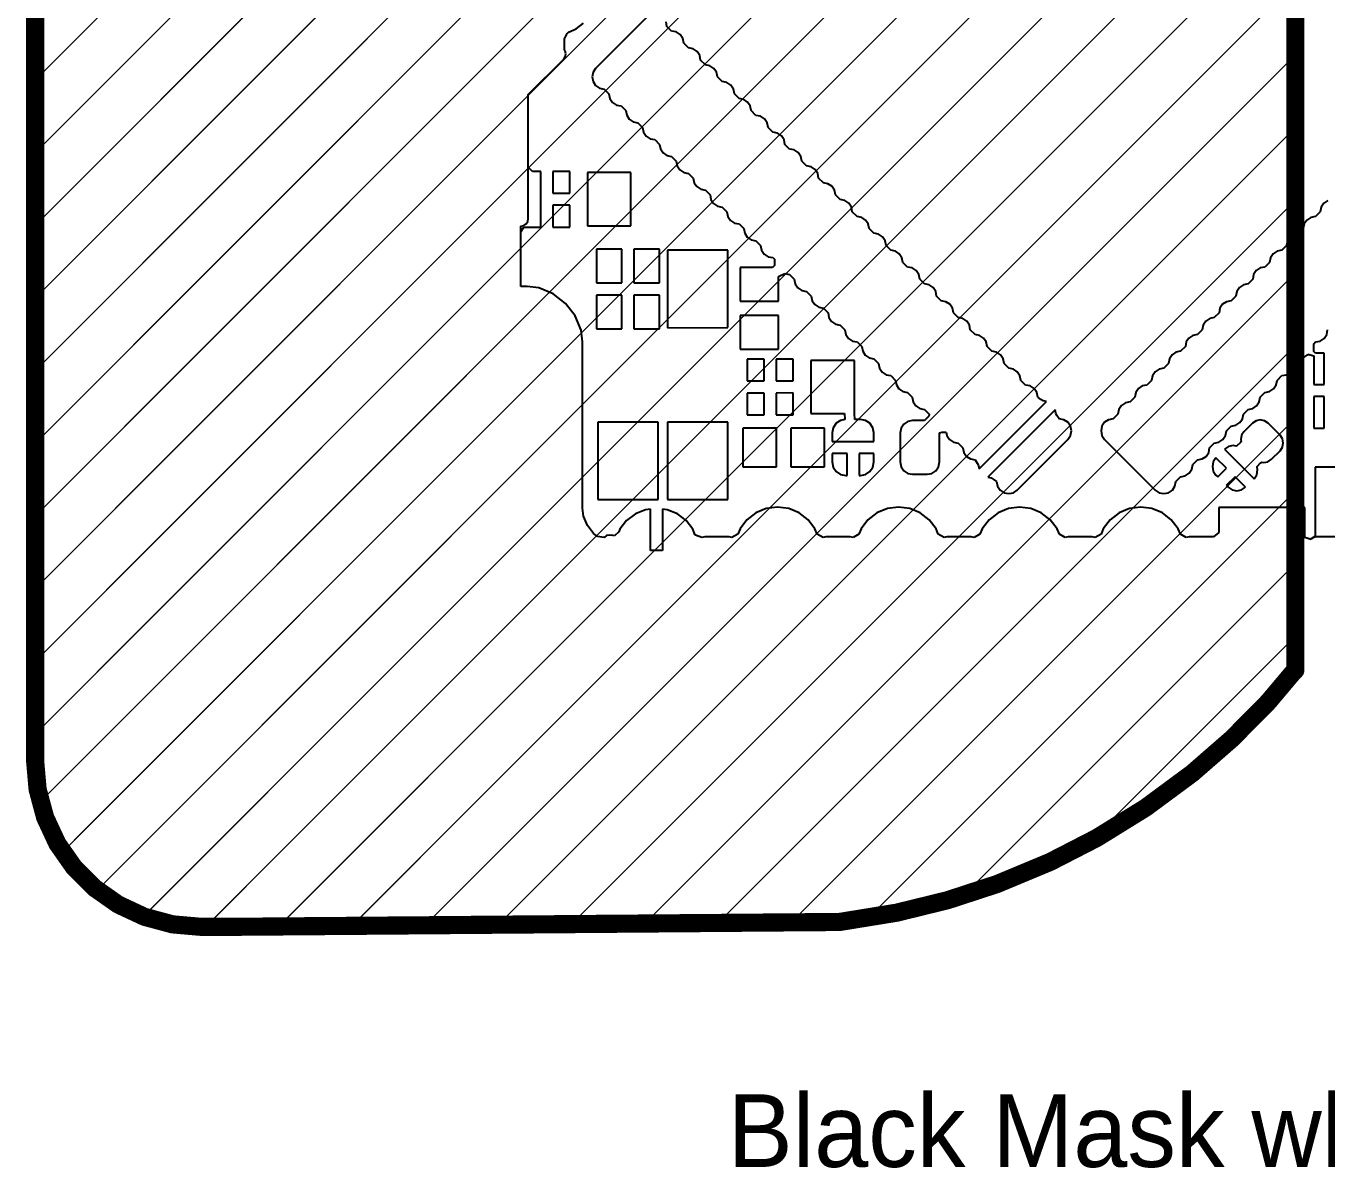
# Model space of a CAD drawing. Extents: x 215 to 281, y 31 to 138.
# Drawn here: x 215.32 to 242.62, y 31.17 to 55.12 of the extents above; entities that cross this region are included whole.
import ezdxf

# ---------------------------------------------------------------- set-up
doc = ezdxf.new("R2010")
doc.units = 0
doc.layers.add('CONNECTLAYER', color=7, linetype='CONTINUOUS')
doc.layers.add('MECHANICAL16', color=56, linetype='CONTINUOUS')

msp = doc.modelspace()

# ---------------------------------------------------------------- linework, layer by layer
at = {"layer": 'CONNECTLAYER'}
for p, q in [((226.863, 55.061), (227.017, 55.179)), ((226.863, 55.061), (227.017, 55.179)), ((226.863, 55.061), (227.017, 55.179)), ((228.335, 55.293), (227.274, 54.232)), ((228.77, 55.113), (228.751, 55.21)), ((226.622, 54.85), (226.674, 54.965)), ((226.622, 54.85), (226.674, 54.965)), ((226.622, 54.85), (226.674, 54.965)), ((226.674, 54.965), (226.703, 54.994)), ((226.674, 54.965), (226.703, 54.994)), ((226.674, 54.965), (226.703, 54.994)), ((226.703, 54.994), (226.863, 55.061)), ((226.703, 54.994), (226.863, 55.061)), ((226.703, 54.994), (226.863, 55.061)), ((228.869, 55.014), (228.77, 55.113)), ((228.966, 54.995), (228.869, 55.014)), ((229.049, 54.94), (228.966, 54.995)), ((229.104, 54.857), (229.049, 54.94)), ((229.124, 54.759), (229.104, 54.857)), ((226.624, 54.84), (226.622, 54.85)), ((226.624, 54.84), (226.622, 54.85)), ((226.624, 54.84), (226.622, 54.85)), ((226.624, 54.616), (226.624, 54.84)), ((226.624, 54.616), (226.624, 54.84)), ((226.624, 54.616), (226.624, 54.84)), ((226.638, 54.596), (226.624, 54.616)), ((226.638, 54.596), (226.624, 54.616)), ((226.638, 54.596), (226.624, 54.616)), ((226.65, 54.536), (226.638, 54.596)), ((226.65, 54.536), (226.638, 54.596)), ((226.65, 54.536), (226.638, 54.596)), ((229.222, 54.661), (229.124, 54.759)), ((229.32, 54.641), (229.222, 54.661)), ((229.403, 54.586), (229.32, 54.641)), ((229.458, 54.503), (229.403, 54.586)), ((225.862, 53.683), (226.604, 54.424)), ((225.862, 53.683), (226.604, 54.424)), ((225.862, 53.683), (226.604, 54.424)), ((226.604, 54.424), (226.638, 54.475)), ((226.604, 54.424), (226.638, 54.475)), ((226.604, 54.424), (226.638, 54.475)), ((226.638, 54.475), (226.65, 54.536)), ((226.638, 54.475), (226.65, 54.536)), ((226.638, 54.475), (226.65, 54.536)), ((229.477, 54.406), (229.458, 54.503)), ((229.576, 54.307), (229.477, 54.406)), ((227.219, 54.15), (227.2, 54.052)), ((227.2, 54.052), (227.219, 53.955)), ((227.274, 54.232), (227.219, 54.15)), ((229.673, 54.288), (229.576, 54.307)), ((229.756, 54.232), (229.673, 54.288)), ((229.811, 54.15), (229.756, 54.232)), ((229.831, 54.052), (229.811, 54.15)), ((229.929, 53.954), (229.831, 54.052)), ((227.219, 53.955), (227.274, 53.872)), ((227.274, 53.872), (227.357, 53.817)), ((227.357, 53.817), (227.455, 53.797)), ((227.455, 53.797), (227.553, 53.699)), ((230.027, 53.934), (229.929, 53.954)), ((230.11, 53.879), (230.027, 53.934)), ((230.165, 53.796), (230.11, 53.879)), ((230.184, 53.699), (230.165, 53.796)), ((225.862, 51.081), (225.862, 53.683)), ((225.862, 51.081), (225.862, 53.683)), ((225.862, 52.161), (225.862, 53.683)), ((227.553, 53.699), (227.573, 53.601)), ((227.573, 53.601), (227.628, 53.518)), ((227.628, 53.518), (227.711, 53.463)), ((230.283, 53.6), (230.184, 53.699)), ((230.381, 53.581), (230.283, 53.6)), ((230.463, 53.525), (230.381, 53.581)), ((230.518, 53.443), (230.463, 53.525)), ((227.711, 53.463), (227.808, 53.444)), ((227.808, 53.444), (227.907, 53.345)), ((227.907, 53.345), (227.926, 53.248)), ((227.926, 53.248), (227.981, 53.165)), ((230.538, 53.345), (230.518, 53.443)), ((230.637, 53.246), (230.538, 53.345)), ((230.734, 53.227), (230.637, 53.246)), ((230.817, 53.172), (230.734, 53.227)), ((227.981, 53.165), (228.064, 53.11)), ((228.064, 53.11), (228.162, 53.09)), ((228.162, 53.09), (228.26, 52.992)), ((228.26, 52.992), (228.28, 52.894)), ((230.872, 53.089), (230.817, 53.172)), ((230.891, 52.992), (230.872, 53.089)), ((230.99, 52.893), (230.891, 52.992)), ((228.28, 52.894), (228.335, 52.811)), ((228.335, 52.811), (228.418, 52.756)), ((228.418, 52.756), (228.515, 52.737)), ((228.515, 52.737), (228.614, 52.638)), ((231.088, 52.874), (230.99, 52.893)), ((231.17, 52.818), (231.088, 52.874)), ((231.226, 52.736), (231.17, 52.818)), ((231.245, 52.638), (231.226, 52.736)), ((228.614, 52.638), (228.633, 52.541)), ((228.633, 52.541), (228.689, 52.458)), ((228.689, 52.458), (228.771, 52.403)), ((228.771, 52.403), (228.869, 52.383)), ((231.344, 52.539), (231.245, 52.638)), ((231.441, 52.52), (231.344, 52.539)), ((231.524, 52.465), (231.441, 52.52)), ((231.579, 52.382), (231.524, 52.465)), ((225.952, 52.072), (225.862, 52.161)), ((228.869, 52.383), (228.967, 52.284)), ((228.967, 52.284), (228.987, 52.187)), ((228.987, 52.187), (229.042, 52.104)), ((231.599, 52.284), (231.579, 52.382)), ((231.697, 52.186), (231.599, 52.284)), ((231.795, 52.166), (231.697, 52.186)), ((231.877, 52.111), (231.795, 52.166)), ((226.121, 52.072), (225.952, 52.072)), ((226.121, 51.487), (226.121, 52.072)), ((226.731, 52.072), (226.375, 52.072)), ((226.375, 52.072), (226.375, 51.615)), ((226.731, 51.615), (226.731, 52.072)), ((228.014, 52.045), (227.103, 52.045)), ((227.103, 52.045), (227.103, 50.93)), ((228.014, 50.931), (228.014, 52.045)), ((229.042, 52.104), (229.125, 52.049)), ((229.125, 52.049), (229.222, 52.03)), ((229.222, 52.03), (229.321, 51.931)), ((229.321, 51.931), (229.34, 51.833)), ((231.933, 52.028), (231.877, 52.111)), ((231.952, 51.931), (231.933, 52.028)), ((232.051, 51.832), (231.952, 51.931)), ((226.375, 51.615), (226.731, 51.615)), ((229.34, 51.833), (229.396, 51.751)), ((229.396, 51.751), (229.478, 51.695)), ((229.478, 51.695), (229.576, 51.676)), ((229.576, 51.676), (229.675, 51.577)), ((232.148, 51.813), (232.051, 51.832)), ((232.231, 51.758), (232.148, 51.813)), ((232.286, 51.675), (232.231, 51.758)), ((232.306, 51.577), (232.286, 51.675)), ((226.121, 50.903), (226.121, 51.487)), ((226.731, 51.361), (226.375, 51.361)), ((226.375, 51.361), (226.375, 50.903)), ((226.731, 50.903), (226.731, 51.361)), ((229.675, 51.577), (229.694, 51.48)), ((229.694, 51.48), (229.749, 51.397)), ((229.749, 51.397), (229.832, 51.342)), ((229.832, 51.342), (229.929, 51.322)), ((229.929, 51.322), (230.028, 51.224)), ((232.404, 51.479), (232.306, 51.577)), ((232.502, 51.459), (232.404, 51.479)), ((232.585, 51.404), (232.502, 51.459)), ((232.64, 51.321), (232.585, 51.404)), ((232.659, 51.224), (232.64, 51.321)), ((242.493, 51.321), (242.473, 51.224)), ((242.548, 51.404), (242.493, 51.321)), ((242.631, 51.459), (242.548, 51.404)), ((225.85, 51.021), (225.862, 51.081)), ((225.85, 51.021), (225.862, 51.081)), ((230.028, 51.224), (230.047, 51.126)), ((230.047, 51.126), (230.103, 51.044)), ((230.103, 51.044), (230.185, 50.988)), ((232.758, 51.125), (232.659, 51.224)), ((232.855, 51.106), (232.758, 51.125)), ((232.938, 51.051), (232.855, 51.106)), ((232.993, 50.968), (232.938, 51.051)), ((242.194, 51.051), (242.139, 50.968)), ((242.277, 51.106), (242.194, 51.051)), ((242.375, 51.125), (242.277, 51.106)), ((242.473, 51.224), (242.375, 51.125)), ((225.704, 50.923), (225.765, 50.935)), ((225.704, 50.923), (225.765, 50.935)), ((225.704, 49.659), (225.704, 50.923)), ((225.704, 49.659), (225.704, 50.923)), ((225.704, 50.802), (225.766, 50.903)), ((225.704, 49.659), (225.704, 50.802)), ((225.765, 50.935), (225.816, 50.969)), ((225.765, 50.935), (225.816, 50.969)), ((225.766, 50.903), (226.121, 50.903)), ((225.816, 50.969), (225.85, 51.021)), ((225.816, 50.969), (225.85, 51.021)), ((226.375, 50.903), (226.731, 50.903)), ((227.103, 50.93), (228.014, 50.931)), ((230.185, 50.988), (230.283, 50.969)), ((230.283, 50.969), (230.382, 50.87)), ((230.382, 50.87), (230.401, 50.773)), ((230.401, 50.773), (230.456, 50.69)), ((233.013, 50.87), (232.993, 50.968)), ((233.111, 50.772), (233.013, 50.87)), ((233.209, 50.752), (233.111, 50.772)), ((242.021, 50.772), (241.923, 50.752)), ((242.12, 50.87), (242.021, 50.772)), ((242.139, 50.968), (242.12, 50.87)), ((230.456, 50.69), (230.539, 50.635)), ((230.539, 50.635), (230.637, 50.615)), ((230.637, 50.615), (230.735, 50.517)), ((230.735, 50.517), (230.755, 50.419)), ((233.292, 50.697), (233.209, 50.752)), ((233.347, 50.614), (233.292, 50.697)), ((233.366, 50.517), (233.347, 50.614)), ((233.465, 50.418), (233.366, 50.517)), ((241.766, 50.517), (241.667, 50.418)), ((241.785, 50.614), (241.766, 50.517)), ((241.841, 50.697), (241.785, 50.614)), ((241.923, 50.752), (241.841, 50.697)), ((227.824, 50.443), (227.29, 50.443)), ((227.29, 50.443), (227.29, 49.731)), ((227.824, 49.731), (227.824, 50.443)), ((228.611, 50.443), (228.078, 50.443)), ((228.078, 50.443), (228.078, 49.731)), ((228.611, 49.732), (228.611, 50.443)), ((230.046, 50.416), (228.779, 50.416)), ((228.779, 50.416), (228.779, 48.793)), ((230.046, 48.794), (230.046, 50.416)), ((230.755, 50.419), (230.81, 50.336)), ((230.81, 50.336), (230.893, 50.281)), ((230.893, 50.281), (230.99, 50.262)), ((230.99, 50.262), (231.025, 50.227)), ((231.025, 50.227), (231.025, 50.1)), ((233.563, 50.399), (233.465, 50.418)), ((233.645, 50.343), (233.563, 50.399)), ((233.7, 50.261), (233.645, 50.343)), ((233.72, 50.163), (233.7, 50.261)), ((241.432, 50.261), (241.412, 50.163)), ((241.487, 50.343), (241.432, 50.261)), ((241.57, 50.399), (241.487, 50.343)), ((241.667, 50.418), (241.57, 50.399)), ((230.981, 50.056), (230.303, 50.056)), ((230.303, 50.056), (230.303, 49.348)), ((231.025, 50.1), (230.981, 50.056)), ((233.819, 50.065), (233.72, 50.163)), ((233.916, 50.045), (233.819, 50.065)), ((233.999, 49.99), (233.916, 50.045)), ((234.054, 49.907), (233.999, 49.99)), ((241.134, 49.99), (241.078, 49.907)), ((241.216, 50.045), (241.134, 49.99)), ((241.314, 50.065), (241.216, 50.045)), ((241.412, 50.163), (241.314, 50.065)), ((227.29, 49.731), (227.824, 49.731)), ((228.078, 49.731), (228.611, 49.732)), ((231.113, 49.864), (231.24, 49.932)), ((231.113, 49.348), (231.113, 49.864)), ((231.24, 49.932), (231.246, 49.928)), ((231.246, 49.928), (231.344, 49.908)), ((231.344, 49.908), (231.442, 49.81)), ((231.442, 49.81), (231.462, 49.712)), ((231.462, 49.712), (231.517, 49.629)), ((234.073, 49.81), (234.054, 49.907)), ((234.172, 49.711), (234.073, 49.81)), ((234.27, 49.692), (234.172, 49.711)), ((234.352, 49.636), (234.27, 49.692)), ((240.863, 49.692), (240.78, 49.636)), ((240.96, 49.711), (240.863, 49.692)), ((241.059, 49.81), (240.96, 49.711)), ((241.078, 49.907), (241.059, 49.81)), ((225.837, 49.659), (225.704, 49.659)), ((225.837, 49.659), (225.704, 49.659)), ((225.837, 49.659), (225.704, 49.659)), ((226.08, 49.627), (225.837, 49.659)), ((226.08, 49.627), (225.837, 49.659)), ((226.08, 49.627), (225.837, 49.659)), ((226.383, 49.501), (226.08, 49.627)), ((226.383, 49.501), (226.08, 49.627)), ((226.383, 49.501), (226.08, 49.627)), ((226.643, 49.302), (226.383, 49.501)), ((226.643, 49.302), (226.383, 49.501)), ((226.643, 49.302), (226.383, 49.501)), ((227.824, 49.477), (227.29, 49.477)), ((227.29, 49.477), (227.291, 48.766)), ((227.824, 48.766), (227.824, 49.477)), ((228.611, 49.478), (228.078, 49.477)), ((228.078, 49.477), (228.078, 48.766)), ((228.611, 48.766), (228.611, 49.478)), ((231.517, 49.629), (231.6, 49.574)), ((231.6, 49.574), (231.697, 49.555)), ((231.697, 49.555), (231.796, 49.456)), ((231.796, 49.456), (231.815, 49.358)), ((234.408, 49.554), (234.352, 49.636)), ((234.427, 49.456), (234.408, 49.554)), ((234.526, 49.357), (234.427, 49.456)), ((240.705, 49.456), (240.607, 49.357)), ((240.725, 49.554), (240.705, 49.456)), ((240.78, 49.636), (240.725, 49.554)), ((226.842, 49.042), (226.643, 49.302)), ((226.842, 49.042), (226.643, 49.302)), ((226.842, 49.042), (226.643, 49.302)), ((230.303, 49.348), (231.113, 49.348)), ((231.815, 49.358), (231.871, 49.276)), ((231.871, 49.276), (231.953, 49.221)), ((231.953, 49.221), (232.051, 49.201)), ((232.051, 49.201), (232.149, 49.103)), ((234.623, 49.338), (234.526, 49.357)), ((234.706, 49.283), (234.623, 49.338)), ((234.761, 49.2), (234.706, 49.283)), ((234.781, 49.103), (234.761, 49.2)), ((240.371, 49.2), (240.352, 49.103)), ((240.426, 49.283), (240.371, 49.2)), ((240.509, 49.338), (240.426, 49.283)), ((240.607, 49.357), (240.509, 49.338)), ((226.968, 48.739), (226.842, 49.042)), ((226.968, 48.739), (226.842, 49.042)), ((226.968, 48.739), (226.842, 49.042)), ((231.113, 49.048), (230.303, 49.048)), ((230.303, 49.048), (230.303, 48.34)), ((231.113, 48.34), (231.113, 49.048)), ((232.149, 49.103), (232.169, 49.005)), ((232.169, 49.005), (232.224, 48.922)), ((232.224, 48.922), (232.307, 48.867)), ((232.307, 48.867), (232.404, 48.848)), ((234.879, 49.004), (234.781, 49.103)), ((234.977, 48.984), (234.879, 49.004)), ((235.059, 48.929), (234.977, 48.984)), ((235.115, 48.847), (235.059, 48.929)), ((240.073, 48.929), (240.018, 48.847)), ((240.156, 48.984), (240.073, 48.929)), ((240.253, 49.004), (240.156, 48.984)), ((240.352, 49.103), (240.253, 49.004)), ((227, 48.496), (226.968, 48.739)), ((227, 48.496), (226.968, 48.739)), ((227, 48.496), (226.968, 48.739)), ((227.291, 48.766), (227.824, 48.766)), ((228.078, 48.766), (228.611, 48.766)), ((228.779, 48.793), (230.046, 48.794)), ((232.404, 48.848), (232.503, 48.749)), ((232.503, 48.749), (232.522, 48.651)), ((232.522, 48.651), (232.578, 48.569)), ((235.134, 48.749), (235.115, 48.847)), ((235.233, 48.65), (235.134, 48.749)), ((235.33, 48.631), (235.233, 48.65)), ((235.413, 48.576), (235.33, 48.631)), ((239.802, 48.631), (239.719, 48.576)), ((239.9, 48.65), (239.802, 48.631)), ((239.998, 48.749), (239.9, 48.65)), ((240.018, 48.847), (239.998, 48.749)), ((242.555, 48.569), (242.61, 48.651)), ((242.61, 48.651), (242.629, 48.749)), ((227, 45.061), (227, 48.496)), ((227, 45.061), (227, 48.496)), ((227, 45.061), (227, 48.496)), ((230.303, 48.34), (231.113, 48.34)), ((232.578, 48.569), (232.66, 48.513)), ((232.66, 48.513), (232.758, 48.494)), ((232.758, 48.494), (232.857, 48.395)), ((232.857, 48.395), (232.876, 48.298)), ((235.468, 48.493), (235.413, 48.576)), ((235.488, 48.395), (235.468, 48.493)), ((235.586, 48.297), (235.488, 48.395)), ((239.645, 48.395), (239.546, 48.297)), ((239.664, 48.493), (239.645, 48.395)), ((239.719, 48.576), (239.664, 48.493)), ((242.338, 48.457), (242.375, 48.494)), ((242.338, 48.325), (242.338, 48.457)), ((242.34, 48.293), (242.338, 48.325)), ((242.375, 48.494), (242.472, 48.513)), ((242.472, 48.513), (242.555, 48.569)), ((230.81, 48.135), (230.454, 48.134)), ((230.454, 48.134), (230.454, 47.677)), ((230.81, 47.677), (230.81, 48.135)), ((231.419, 48.135), (231.064, 48.135)), ((231.064, 48.135), (231.064, 47.677)), ((231.419, 47.678), (231.419, 48.135)), ((232.703, 48.108), (231.791, 48.108)), ((231.791, 48.108), (231.792, 46.993)), ((232.703, 46.997), (232.703, 48.108)), ((232.876, 48.298), (232.931, 48.215)), ((232.931, 48.215), (233.014, 48.16)), ((233.014, 48.16), (233.111, 48.14)), ((233.111, 48.14), (233.21, 48.042)), ((233.21, 48.042), (233.229, 47.944)), ((235.684, 48.277), (235.586, 48.297)), ((235.767, 48.222), (235.684, 48.277)), ((235.822, 48.139), (235.767, 48.222)), ((235.841, 48.042), (235.822, 48.139)), ((235.94, 47.943), (235.841, 48.042)), ((239.291, 48.042), (239.193, 47.943)), ((239.311, 48.139), (239.291, 48.042)), ((239.366, 48.222), (239.311, 48.139)), ((239.449, 48.277), (239.366, 48.222)), ((239.546, 48.297), (239.449, 48.277)), ((241.903, 47.944), (241.922, 48.042)), ((241.922, 48.042), (242.021, 48.141)), ((242.021, 48.141), (242.118, 48.16)), ((242.118, 48.16), (242.201, 48.215)), ((242.201, 48.215), (242.217, 48.239)), ((242.217, 48.239), (242.343, 48.201)), ((242.373, 48.262), (242.34, 48.293)), ((242.343, 48.201), (242.344, 48.17)), ((242.344, 48.17), (242.344, 48.148)), ((242.344, 48.148), (242.344, 48.148)), ((242.344, 48.148), (242.344, 48.147)), ((242.344, 48.147), (242.344, 47.601)), ((242.455, 48.262), (242.373, 48.262)), ((242.56, 48.262), (242.455, 48.262)), ((242.56, 47.601), (242.56, 48.262)), ((233.229, 47.944), (233.285, 47.862)), ((233.285, 47.862), (233.367, 47.806)), ((233.367, 47.806), (233.465, 47.787)), ((233.465, 47.787), (233.564, 47.688)), ((236.037, 47.924), (235.94, 47.943)), ((236.12, 47.869), (236.037, 47.924)), ((236.175, 47.786), (236.12, 47.869)), ((236.195, 47.688), (236.175, 47.786)), ((238.957, 47.786), (238.938, 47.688)), ((239.012, 47.869), (238.957, 47.786)), ((239.095, 47.924), (239.012, 47.869)), ((239.193, 47.943), (239.095, 47.924)), ((241.569, 47.688), (241.667, 47.787)), ((241.667, 47.787), (241.765, 47.806)), ((241.765, 47.806), (241.848, 47.862)), ((241.848, 47.862), (241.903, 47.944)), ((230.454, 47.677), (230.81, 47.677)), ((231.064, 47.677), (231.419, 47.678)), ((233.564, 47.688), (233.583, 47.591)), ((233.583, 47.591), (233.638, 47.508)), ((233.638, 47.508), (233.721, 47.453)), ((236.293, 47.59), (236.195, 47.688)), ((236.391, 47.57), (236.293, 47.59)), ((236.474, 47.515), (236.391, 47.57)), ((236.529, 47.432), (236.474, 47.515)), ((238.659, 47.515), (238.603, 47.432)), ((238.741, 47.57), (238.659, 47.515)), ((238.839, 47.59), (238.741, 47.57)), ((238.938, 47.688), (238.839, 47.59)), ((241.411, 47.453), (241.494, 47.508)), ((241.494, 47.508), (241.549, 47.591)), ((241.549, 47.591), (241.569, 47.688)), ((242.344, 47.601), (242.56, 47.601)), ((230.81, 47.423), (230.454, 47.423)), ((230.454, 47.423), (230.454, 46.966)), ((230.81, 46.966), (230.81, 47.423)), ((231.419, 47.424), (231.064, 47.423)), ((231.064, 47.423), (231.064, 46.966)), ((231.42, 46.966), (231.419, 47.424)), ((233.721, 47.453), (233.819, 47.433)), ((233.819, 47.433), (233.917, 47.335)), ((233.917, 47.335), (233.937, 47.237)), ((233.937, 47.237), (233.992, 47.154)), ((236.027, 46.541), (236.733, 47.247)), ((236.548, 47.335), (236.529, 47.432)), ((236.616, 47.286), (236.548, 47.335)), ((236.663, 47.26), (236.616, 47.286)), ((236.733, 47.247), (236.663, 47.26)), ((238.388, 47.217), (238.305, 47.161)), ((238.485, 47.236), (238.388, 47.217)), ((238.584, 47.335), (238.485, 47.236)), ((238.603, 47.432), (238.584, 47.335)), ((241.141, 47.154), (241.196, 47.237)), ((241.196, 47.237), (241.215, 47.335)), ((241.215, 47.335), (241.314, 47.433)), ((241.314, 47.433), (241.411, 47.453)), ((242.56, 47.347), (242.344, 47.347)), ((242.344, 47.347), (242.344, 46.687)), ((242.56, 46.687), (242.56, 47.347)), ((230.454, 46.966), (230.81, 46.966)), ((231.064, 46.966), (231.42, 46.966)), ((231.792, 46.993), (232.492, 46.994)), ((232.492, 46.994), (232.505, 46.867)), ((232.703, 46.994), (232.703, 46.997)), ((232.712, 46.87), (232.703, 46.994)), ((233.992, 47.154), (234.075, 47.099)), ((234.075, 47.099), (234.172, 47.08)), ((234.172, 47.08), (234.271, 46.981)), ((234.274, 46.963), (234.263, 46.935)), ((234.271, 46.981), (234.274, 46.963)), ((236.912, 47.067), (236.206, 46.361)), ((236.926, 46.997), (236.912, 47.067)), ((236.952, 46.95), (236.926, 46.997)), ((237.001, 46.883), (236.952, 46.95)), ((238.231, 46.981), (238.132, 46.883)), ((238.25, 47.079), (238.231, 46.981)), ((238.305, 47.161), (238.25, 47.079)), ((240.842, 46.884), (240.862, 46.981)), ((240.862, 46.981), (240.96, 47.08)), ((240.96, 47.08), (241.058, 47.099)), ((241.058, 47.099), (241.141, 47.154)), ((228.585, 46.812), (227.318, 46.812)), ((227.318, 46.812), (227.318, 45.19)), ((228.585, 45.19), (228.585, 46.812)), ((230.046, 46.813), (228.78, 46.812)), ((228.78, 46.812), (228.78, 45.19)), ((230.047, 45.19), (230.046, 46.813)), ((231.07, 46.685), (230.362, 46.685)), ((230.362, 46.685), (230.362, 45.876)), ((231.07, 45.876), (231.07, 46.685)), ((232.078, 46.685), (231.37, 46.685)), ((231.37, 46.685), (231.37, 45.876)), ((232.078, 45.876), (232.078, 46.685)), ((232.26, 46.694), (232.238, 46.585)), ((232.321, 46.787), (232.26, 46.694)), ((232.414, 46.849), (232.321, 46.787)), ((232.505, 46.867), (232.414, 46.849)), ((232.828, 46.87), (232.712, 46.87)), ((232.937, 46.849), (232.828, 46.87)), ((233.029, 46.787), (232.937, 46.849)), ((233.091, 46.694), (233.029, 46.787)), ((233.112, 46.585), (233.091, 46.694)), ((233.685, 46.684), (233.665, 46.585)), ((233.741, 46.767), (233.685, 46.684)), ((233.824, 46.823), (233.741, 46.767)), ((233.923, 46.843), (233.824, 46.823)), ((234.176, 46.843), (233.923, 46.843)), ((234.263, 46.935), (234.176, 46.843)), ((237.098, 46.863), (237.001, 46.883)), ((237.181, 46.808), (237.098, 46.863)), ((237.236, 46.725), (237.181, 46.808)), ((237.255, 46.628), (237.236, 46.725)), ((237.896, 46.725), (237.877, 46.628)), ((237.952, 46.808), (237.896, 46.725)), ((238.034, 46.863), (237.952, 46.808)), ((238.132, 46.883), (238.034, 46.863)), ((240.508, 46.628), (240.607, 46.726)), ((240.607, 46.726), (240.704, 46.746)), ((240.704, 46.746), (240.787, 46.801)), ((240.787, 46.801), (240.842, 46.884)), ((241.053, 46.79), (240.873, 46.611)), ((241.128, 46.84), (241.053, 46.79)), ((241.217, 46.858), (241.128, 46.84)), ((241.305, 46.84), (241.217, 46.858)), ((241.38, 46.79), (241.305, 46.84)), ((241.632, 46.539), (241.38, 46.79)), ((242.344, 46.687), (242.56, 46.687)), ((232.238, 46.585), (232.238, 46.408)), ((232.238, 46.408), (232.675, 46.408)), ((232.675, 46.408), (233.112, 46.408)), ((233.112, 46.408), (233.112, 46.585)), ((233.665, 46.585), (233.665, 45.976)), ((234.485, 46.585), (234.538, 46.603)), ((234.485, 45.976), (234.485, 46.585)), ((234.538, 46.603), (234.629, 46.602)), ((234.629, 46.602), (234.644, 46.53)), ((234.644, 46.53), (234.699, 46.447)), ((234.699, 46.447), (234.782, 46.392)), ((235.321, 45.835), (236.027, 46.541)), ((236.12, 45.387), (237.181, 46.447)), ((237.181, 46.447), (237.236, 46.53)), ((237.236, 46.53), (237.255, 46.628)), ((237.877, 46.628), (237.896, 46.53)), ((237.896, 46.53), (237.952, 46.447)), ((237.952, 46.447), (239.012, 45.387)), ((240.351, 46.392), (240.433, 46.447)), ((240.433, 46.447), (240.489, 46.53)), ((240.489, 46.53), (240.508, 46.628)), ((240.814, 46.407), (240.799, 46.382)), ((240.823, 46.536), (240.806, 46.447)), ((240.806, 46.447), (240.814, 46.407)), ((240.873, 46.611), (240.823, 46.536)), ((241.682, 46.464), (241.632, 46.539)), ((241.7, 46.375), (241.682, 46.464)), ((232.548, 46.154), (232.238, 46.154)), ((232.238, 46.154), (232.238, 45.976)), ((232.548, 45.691), (232.548, 46.154)), ((233.112, 46.154), (232.802, 46.154)), ((232.802, 46.154), (232.802, 45.691)), ((233.112, 45.976), (233.112, 46.154)), ((234.782, 46.392), (234.879, 46.373)), ((234.879, 46.373), (234.978, 46.274)), ((234.978, 46.274), (234.997, 46.177)), ((234.997, 46.177), (235.052, 46.094)), ((236.206, 46.361), (235.501, 45.655)), ((240.08, 46.094), (240.135, 46.177)), ((240.135, 46.177), (240.155, 46.274)), ((240.155, 46.274), (240.253, 46.373)), ((240.253, 46.373), (240.351, 46.392)), ((240.552, 46.3), (240.468, 46.244)), ((240.468, 46.244), (240.777, 45.935)), ((240.651, 46.32), (240.552, 46.3)), ((240.714, 46.307), (240.651, 46.32)), ((240.721, 46.311), (240.714, 46.307)), ((240.799, 46.382), (240.721, 46.311)), ((241.452, 46.032), (241.632, 46.211)), ((241.632, 46.211), (241.682, 46.287)), ((241.682, 46.287), (241.7, 46.375)), ((230.362, 45.876), (231.07, 45.876)), ((231.37, 45.876), (232.078, 45.876)), ((232.238, 45.976), (232.26, 45.867)), ((232.26, 45.867), (232.321, 45.774)), ((233.029, 45.774), (233.091, 45.867)), ((233.091, 45.867), (233.112, 45.976)), ((233.665, 45.976), (233.685, 45.877)), ((233.685, 45.877), (233.741, 45.794)), ((234.41, 45.794), (234.465, 45.877)), ((234.465, 45.877), (234.485, 45.976)), ((235.052, 46.094), (235.135, 46.039)), ((235.135, 46.039), (235.233, 46.019)), ((235.233, 46.019), (235.281, 45.952)), ((235.281, 45.952), (235.307, 45.904)), ((235.307, 45.904), (235.321, 45.835)), ((239.782, 45.823), (239.801, 45.921)), ((239.801, 45.921), (239.9, 46.019)), ((239.9, 46.019), (239.997, 46.039)), ((239.997, 46.039), (240.08, 46.094)), ((240.232, 45.98), (240.212, 45.881)), ((240.212, 45.881), (240.232, 45.782)), ((240.288, 46.064), (240.232, 45.98)), ((240.507, 45.845), (240.288, 46.064)), ((240.288, 46.064), (240.288, 46.064)), ((240.777, 45.935), (241.086, 45.626)), ((241.149, 45.872), (241.152, 45.879)), ((241.161, 45.809), (241.149, 45.872)), ((241.152, 45.879), (241.224, 45.957)), ((241.224, 45.957), (241.249, 45.972)), ((241.249, 45.972), (241.289, 45.964)), ((241.289, 45.964), (241.377, 45.982)), ((241.377, 45.982), (241.452, 46.032)), ((242.994, 45.866), (242.371, 45.866)), ((242.371, 45.866), (242.371, 44.428)), ((232.321, 45.774), (232.414, 45.713)), ((232.414, 45.713), (232.523, 45.691)), ((232.523, 45.691), (232.548, 45.691)), ((232.802, 45.691), (232.828, 45.691)), ((232.828, 45.691), (232.937, 45.713)), ((232.937, 45.713), (233.029, 45.774)), ((233.741, 45.794), (233.824, 45.738)), ((233.824, 45.738), (233.923, 45.718)), ((233.923, 45.718), (234.228, 45.718)), ((234.228, 45.718), (234.326, 45.738)), ((234.326, 45.738), (234.41, 45.794)), ((235.501, 45.655), (235.57, 45.641)), ((235.57, 45.641), (235.617, 45.616)), ((235.617, 45.616), (235.685, 45.567)), ((239.447, 45.567), (239.546, 45.666)), ((239.546, 45.666), (239.644, 45.685)), ((239.644, 45.685), (239.726, 45.74)), ((239.726, 45.74), (239.782, 45.823)), ((240.232, 45.782), (240.288, 45.698)), ((240.288, 45.698), (240.324, 45.662)), ((240.324, 45.662), (240.507, 45.845)), ((240.687, 45.666), (240.504, 45.483)), ((240.906, 45.447), (240.687, 45.666)), ((241.086, 45.626), (241.142, 45.71)), ((241.142, 45.71), (241.161, 45.809)), ((235.685, 45.567), (235.704, 45.469)), ((235.704, 45.469), (235.76, 45.387)), ((235.76, 45.387), (235.842, 45.332)), ((235.842, 45.332), (235.94, 45.312)), ((235.94, 45.312), (236.037, 45.332)), ((236.037, 45.332), (236.12, 45.387)), ((239.012, 45.387), (239.095, 45.331)), ((239.095, 45.331), (239.193, 45.312)), ((239.193, 45.312), (239.29, 45.331)), ((239.29, 45.331), (239.373, 45.387)), ((239.373, 45.387), (239.428, 45.469)), ((239.428, 45.469), (239.447, 45.567)), ((240.504, 45.483), (240.54, 45.447)), ((240.54, 45.447), (240.624, 45.391)), ((240.624, 45.391), (240.723, 45.371)), ((240.723, 45.371), (240.822, 45.391)), ((240.822, 45.391), (240.906, 45.447)), ((240.906, 45.447), (240.906, 45.447)), ((226.999, 45.006), (227, 45.061)), ((226.999, 45.006), (227, 45.061)), ((226.999, 45.006), (227, 45.061)), ((227.318, 45.19), (228.585, 45.19)), ((228.78, 45.19), (230.047, 45.19)), ((227.02, 44.84), (226.999, 45.006)), ((227.02, 44.84), (226.999, 45.006)), ((227.02, 44.84), (226.999, 45.006)), ((227.101, 44.645), (227.02, 44.84)), ((227.101, 44.645), (227.02, 44.84)), ((227.101, 44.645), (227.02, 44.84)), ((228.107, 44.888), (227.924, 44.747)), ((228.107, 44.888), (227.924, 44.747)), ((228.107, 44.888), (227.924, 44.747)), ((228.32, 44.976), (228.107, 44.888)), ((228.32, 44.976), (228.107, 44.888)), ((228.32, 44.976), (228.107, 44.888)), ((228.422, 44.989), (228.32, 44.976)), ((228.422, 44.989), (228.32, 44.976)), ((228.422, 44.989), (228.32, 44.976)), ((228.422, 44.122), (228.422, 44.989)), ((228.422, 44.122), (228.422, 44.989)), ((228.422, 44.122), (228.422, 44.989)), ((228.778, 44.976), (228.676, 44.989)), ((228.676, 44.989), (228.676, 44.122)), ((228.778, 44.976), (228.676, 44.989)), ((228.676, 44.989), (228.676, 44.122)), ((228.778, 44.976), (228.676, 44.989)), ((228.676, 44.989), (228.676, 44.122)), ((228.991, 44.888), (228.778, 44.976)), ((228.991, 44.888), (228.778, 44.976)), ((228.991, 44.888), (228.778, 44.976)), ((229.175, 44.747), (228.991, 44.888)), ((229.175, 44.747), (228.991, 44.888)), ((229.175, 44.747), (228.991, 44.888)), ((230.447, 44.763), (230.303, 44.575)), ((230.447, 44.763), (230.303, 44.575)), ((230.447, 44.763), (230.303, 44.575)), ((230.635, 44.908), (230.447, 44.763)), ((230.635, 44.908), (230.447, 44.763)), ((230.635, 44.908), (230.447, 44.763)), ((230.854, 44.998), (230.635, 44.908)), ((230.854, 44.998), (230.635, 44.908)), ((230.854, 44.998), (230.635, 44.908)), ((231.089, 45.029), (230.854, 44.998)), ((231.089, 45.029), (230.854, 44.998)), ((231.089, 45.029), (230.854, 44.998)), ((231.324, 44.998), (231.089, 45.029)), ((231.324, 44.998), (231.089, 45.029)), ((231.324, 44.998), (231.089, 45.029)), ((231.543, 44.908), (231.324, 44.998)), ((231.543, 44.908), (231.324, 44.998)), ((231.543, 44.908), (231.324, 44.998)), ((231.731, 44.763), (231.543, 44.908)), ((231.731, 44.763), (231.543, 44.908)), ((231.731, 44.763), (231.543, 44.908)), ((231.875, 44.575), (231.731, 44.763)), ((231.875, 44.575), (231.731, 44.763)), ((231.875, 44.575), (231.731, 44.763)), ((232.987, 44.763), (232.843, 44.575)), ((232.987, 44.763), (232.843, 44.575)), ((232.987, 44.763), (232.843, 44.575)), ((233.175, 44.908), (232.987, 44.763)), ((233.175, 44.908), (232.987, 44.763)), ((233.175, 44.908), (232.987, 44.763)), ((233.394, 44.998), (233.175, 44.908)), ((233.394, 44.998), (233.175, 44.908)), ((233.394, 44.998), (233.175, 44.908)), ((233.629, 45.029), (233.394, 44.998)), ((233.629, 45.029), (233.394, 44.998)), ((233.629, 45.029), (233.394, 44.998)), ((233.864, 44.998), (233.629, 45.029)), ((233.864, 44.998), (233.629, 45.029)), ((233.864, 44.998), (233.629, 45.029)), ((234.083, 44.908), (233.864, 44.998)), ((234.083, 44.908), (233.864, 44.998)), ((234.083, 44.908), (233.864, 44.998)), ((234.271, 44.763), (234.083, 44.908)), ((234.271, 44.763), (234.083, 44.908)), ((234.271, 44.763), (234.083, 44.908)), ((234.415, 44.575), (234.271, 44.763)), ((234.415, 44.575), (234.271, 44.763)), ((234.415, 44.575), (234.271, 44.763)), ((235.527, 44.763), (235.383, 44.575)), ((235.527, 44.763), (235.383, 44.575)), ((235.527, 44.763), (235.383, 44.575)), ((235.715, 44.908), (235.527, 44.763)), ((235.715, 44.908), (235.527, 44.763)), ((235.715, 44.908), (235.527, 44.763)), ((235.934, 44.998), (235.715, 44.908)), ((235.934, 44.998), (235.715, 44.908)), ((235.934, 44.998), (235.715, 44.908)), ((236.169, 45.029), (235.934, 44.998)), ((236.169, 45.029), (235.934, 44.998)), ((236.169, 45.029), (235.934, 44.998)), ((236.404, 44.998), (236.169, 45.029)), ((236.404, 44.998), (236.169, 45.029)), ((236.404, 44.998), (236.169, 45.029)), ((236.623, 44.908), (236.404, 44.998)), ((236.623, 44.908), (236.404, 44.998)), ((236.623, 44.908), (236.404, 44.998)), ((236.811, 44.763), (236.623, 44.908)), ((236.811, 44.763), (236.623, 44.908)), ((236.811, 44.763), (236.623, 44.908)), ((236.955, 44.575), (236.811, 44.763)), ((236.955, 44.575), (236.811, 44.763)), ((236.955, 44.575), (236.811, 44.763)), ((238.067, 44.763), (237.923, 44.575)), ((238.067, 44.763), (237.923, 44.575)), ((238.067, 44.763), (237.923, 44.575)), ((238.255, 44.908), (238.067, 44.763)), ((238.255, 44.908), (238.067, 44.763)), ((238.255, 44.908), (238.067, 44.763)), ((238.474, 44.998), (238.255, 44.908)), ((238.474, 44.998), (238.255, 44.908)), ((238.474, 44.998), (238.255, 44.908)), ((238.709, 45.029), (238.474, 44.998)), ((238.709, 45.029), (238.474, 44.998)), ((238.709, 45.029), (238.474, 44.998)), ((238.944, 44.998), (238.709, 45.029)), ((238.944, 44.998), (238.709, 45.029)), ((238.944, 44.998), (238.709, 45.029)), ((239.163, 44.908), (238.944, 44.998)), ((239.163, 44.908), (238.944, 44.998)), ((239.163, 44.908), (238.944, 44.998)), ((239.351, 44.763), (239.163, 44.908)), ((239.351, 44.763), (239.163, 44.908)), ((239.351, 44.763), (239.163, 44.908)), ((239.495, 44.575), (239.351, 44.763)), ((239.495, 44.575), (239.351, 44.763)), ((239.495, 44.575), (239.351, 44.763)), ((242.149, 45.022), (240.349, 45.022)), ((240.349, 45.022), (240.349, 44.503)), ((242.149, 45.022), (240.349, 45.022)), ((240.349, 45.022), (240.349, 44.503)), ((242.149, 45.022), (240.349, 45.022)), ((240.349, 45.022), (240.349, 44.503)), ((242.149, 44.393), (242.149, 45.022)), ((242.149, 44.393), (242.149, 45.022)), ((242.149, 44.393), (242.149, 45.022)), ((227.229, 44.478), (227.101, 44.645)), ((227.229, 44.478), (227.101, 44.645)), ((227.229, 44.478), (227.101, 44.645)), ((227.76, 44.509), (227.668, 44.43)), ((227.76, 44.509), (227.668, 44.43)), ((227.76, 44.509), (227.668, 44.43)), ((227.783, 44.564), (227.76, 44.509)), ((227.783, 44.564), (227.76, 44.509)), ((227.783, 44.564), (227.76, 44.509)), ((227.924, 44.747), (227.783, 44.564)), ((227.924, 44.747), (227.783, 44.564)), ((227.924, 44.747), (227.783, 44.564)), ((229.315, 44.564), (229.175, 44.747)), ((229.315, 44.564), (229.175, 44.747)), ((229.315, 44.564), (229.175, 44.747)), ((229.365, 44.443), (229.315, 44.564)), ((229.365, 44.443), (229.315, 44.564)), ((229.365, 44.443), (229.315, 44.564)), ((230.303, 44.575), (230.257, 44.464)), ((230.303, 44.575), (230.257, 44.464)), ((230.303, 44.575), (230.257, 44.464)), ((231.922, 44.464), (231.875, 44.575)), ((231.922, 44.464), (231.875, 44.575)), ((231.922, 44.464), (231.875, 44.575)), ((232.843, 44.575), (232.797, 44.464)), ((232.843, 44.575), (232.797, 44.464)), ((232.843, 44.575), (232.797, 44.464)), ((234.462, 44.464), (234.415, 44.575)), ((234.462, 44.464), (234.415, 44.575)), ((234.462, 44.464), (234.415, 44.575)), ((235.383, 44.575), (235.337, 44.464)), ((235.383, 44.575), (235.337, 44.464)), ((235.383, 44.575), (235.337, 44.464)), ((237.002, 44.464), (236.955, 44.575)), ((237.002, 44.464), (236.955, 44.575)), ((237.002, 44.464), (236.955, 44.575)), ((237.923, 44.575), (237.877, 44.464)), ((237.923, 44.575), (237.877, 44.464)), ((237.923, 44.575), (237.877, 44.464)), ((239.542, 44.464), (239.495, 44.575)), ((239.542, 44.464), (239.495, 44.575)), ((239.542, 44.464), (239.495, 44.575)), ((240.345, 44.496), (240.233, 44.407)), ((240.345, 44.496), (240.233, 44.407)), ((240.345, 44.496), (240.233, 44.407)), ((240.349, 44.503), (240.345, 44.496)), ((240.349, 44.503), (240.345, 44.496)), ((240.349, 44.503), (240.345, 44.496)), ((227.31, 44.416), (227.229, 44.478)), ((227.31, 44.416), (227.229, 44.478)), ((227.31, 44.416), (227.229, 44.478)), ((227.45, 44.396), (227.31, 44.416)), ((227.45, 44.396), (227.31, 44.416)), ((227.45, 44.396), (227.31, 44.416)), ((227.501, 44.431), (227.45, 44.396)), ((227.501, 44.431), (227.45, 44.396)), ((227.501, 44.431), (227.45, 44.396)), ((227.562, 44.443), (227.501, 44.431)), ((227.562, 44.443), (227.501, 44.431)), ((227.562, 44.443), (227.501, 44.431)), ((227.609, 44.437), (227.562, 44.443)), ((227.609, 44.437), (227.562, 44.443)), ((227.609, 44.437), (227.562, 44.443)), ((227.611, 44.441), (227.609, 44.437)), ((227.611, 44.441), (227.609, 44.437)), ((227.611, 44.441), (227.609, 44.437)), ((227.668, 44.43), (227.611, 44.441)), ((227.668, 44.43), (227.611, 44.441)), ((227.668, 44.43), (227.611, 44.441)), ((229.368, 44.44), (229.365, 44.443)), ((229.368, 44.44), (229.365, 44.443)), ((229.368, 44.44), (229.365, 44.443)), ((229.505, 44.395), (229.368, 44.44)), ((229.505, 44.395), (229.368, 44.44)), ((229.505, 44.395), (229.368, 44.44)), ((229.565, 44.407), (229.505, 44.395)), ((229.565, 44.407), (229.505, 44.395)), ((229.565, 44.407), (229.505, 44.395)), ((230.073, 44.407), (229.565, 44.407)), ((230.073, 44.407), (229.565, 44.407)), ((230.073, 44.407), (229.565, 44.407)), ((230.134, 44.395), (230.073, 44.407)), ((230.134, 44.395), (230.073, 44.407)), ((230.134, 44.395), (230.073, 44.407)), ((230.257, 44.464), (230.134, 44.395)), ((230.257, 44.464), (230.134, 44.395)), ((230.257, 44.464), (230.134, 44.395)), ((232.045, 44.395), (231.922, 44.464)), ((232.045, 44.395), (231.922, 44.464)), ((232.045, 44.395), (231.922, 44.464)), ((232.105, 44.407), (232.045, 44.395)), ((232.105, 44.407), (232.045, 44.395)), ((232.105, 44.407), (232.045, 44.395)), ((232.613, 44.407), (232.105, 44.407)), ((232.613, 44.407), (232.105, 44.407)), ((232.613, 44.407), (232.105, 44.407)), ((232.674, 44.395), (232.613, 44.407)), ((232.674, 44.395), (232.613, 44.407)), ((232.674, 44.395), (232.613, 44.407)), ((232.797, 44.464), (232.674, 44.395)), ((232.797, 44.464), (232.674, 44.395)), ((232.797, 44.464), (232.674, 44.395)), ((234.585, 44.395), (234.462, 44.464)), ((234.585, 44.395), (234.462, 44.464)), ((234.585, 44.395), (234.462, 44.464)), ((234.645, 44.407), (234.585, 44.395)), ((234.645, 44.407), (234.585, 44.395)), ((234.645, 44.407), (234.585, 44.395)), ((235.153, 44.407), (234.645, 44.407)), ((235.153, 44.407), (234.645, 44.407)), ((235.153, 44.407), (234.645, 44.407)), ((235.214, 44.395), (235.153, 44.407)), ((235.214, 44.395), (235.153, 44.407)), ((235.214, 44.395), (235.153, 44.407)), ((235.337, 44.464), (235.214, 44.395)), ((235.337, 44.464), (235.214, 44.395)), ((235.337, 44.464), (235.214, 44.395)), ((237.125, 44.395), (237.002, 44.464)), ((237.125, 44.395), (237.002, 44.464)), ((237.125, 44.395), (237.002, 44.464)), ((237.185, 44.407), (237.125, 44.395)), ((237.185, 44.407), (237.125, 44.395)), ((237.185, 44.407), (237.125, 44.395)), ((237.693, 44.407), (237.185, 44.407)), ((237.693, 44.407), (237.185, 44.407)), ((237.693, 44.407), (237.185, 44.407)), ((237.754, 44.395), (237.693, 44.407)), ((237.754, 44.395), (237.693, 44.407)), ((237.754, 44.395), (237.693, 44.407)), ((237.877, 44.464), (237.754, 44.395)), ((237.877, 44.464), (237.754, 44.395)), ((237.877, 44.464), (237.754, 44.395)), ((239.665, 44.395), (239.542, 44.464)), ((239.665, 44.395), (239.542, 44.464)), ((239.665, 44.395), (239.542, 44.464)), ((239.725, 44.407), (239.665, 44.395)), ((239.725, 44.407), (239.665, 44.395)), ((239.725, 44.407), (239.665, 44.395)), ((240.233, 44.407), (239.725, 44.407)), ((240.233, 44.407), (239.725, 44.407)), ((240.233, 44.407), (239.725, 44.407)), ((242.276, 44.354), (242.149, 44.393)), ((242.276, 44.354), (242.149, 44.393)), ((242.263, 44.358), (242.149, 44.393)), ((242.371, 44.428), (242.263, 44.358)), ((242.28, 44.36), (242.276, 44.354)), ((242.28, 44.36), (242.276, 44.354)), ((242.332, 44.395), (242.28, 44.36)), ((242.332, 44.395), (242.28, 44.36)), ((242.392, 44.407), (242.332, 44.395)), ((242.392, 44.407), (242.332, 44.395)), ((245.313, 44.407), (242.392, 44.407)), ((245.313, 44.407), (242.392, 44.407)), ((228.676, 44.122), (228.422, 44.122)), ((228.676, 44.122), (228.422, 44.122)), ((228.676, 44.122), (228.422, 44.122))]:
    msp.add_line(p, q, dxfattribs=at)
at = {"layer": 'MECHANICAL16'}
for points, const_width in [([(215.515, 39.716), (215.515, 84.572)], 0.381), ([(241.953, 41.609), (241.953, 82.685)], 0.381), ([(215.515, 53.985), (241.953, 80.422)], 0.0254), ([(215.515, 52.461), (241.953, 78.898)], 0.0254), ([(215.515, 50.937), (241.953, 77.374)], 0.0254), ([(215.515, 49.413), (241.953, 75.85)], 0.0254), ([(215.515, 47.889), (241.953, 74.326)], 0.0254), ([(215.515, 46.365), (241.953, 72.802)], 0.0254), ([(215.515, 44.841), (241.953, 71.278)], 0.0254), ([(215.515, 43.317), (241.953, 69.754)], 0.0254), ([(215.515, 41.793), (241.953, 68.23)], 0.0254), ([(215.515, 40.269), (241.953, 66.706)], 0.0254), ([(215.63, 38.859), (241.953, 65.182)], 0.0254), ([(216.091, 37.797), (241.953, 63.658)], 0.0254), ([(216.809, 36.99), (241.953, 62.134)], 0.0254), ([(217.776, 36.434), (241.953, 60.61)], 0.0254), ([(219.079, 36.213), (241.953, 59.086)], 0.0254), ([(220.607, 36.216), (241.953, 57.562)], 0.0254), ([(222.143, 36.228), (241.953, 56.038)], 0.0254), ([(223.679, 36.24), (241.953, 54.514)], 0.0254), ([(225.215, 36.253), (241.953, 52.99)], 0.0254), ([(226.751, 36.265), (241.953, 51.466)], 0.0254), ([(228.288, 36.277), (241.953, 49.942)], 0.0254), ([(229.824, 36.289), (241.953, 48.418)], 0.0254), ([(231.36, 36.302), (241.953, 46.894)], 0.0254), ([(232.99, 36.407), (241.953, 45.37)], 0.0254), ([(234.977, 36.87), (241.953, 43.846)], 0.0254), ([(237.613, 37.982), (241.953, 42.322)], 0.0254), ([(241.9, 41.556), (241.953, 41.609)], 0.381), ([(241.386, 40.946), (241.9, 41.556)], 0.381), ([(240.618, 40.169), (241.386, 40.946)], 0.381), ([(239.791, 39.449), (240.618, 40.169)], 0.381), ([(215.515, 39.716), (215.568, 39.11)], 0.381), ([(238.813, 38.726), (239.791, 39.449)], 0.381), ([(215.568, 39.11), (215.726, 38.522)], 0.381), ([(237.783, 38.089), (238.813, 38.726)], 0.381), ([(215.726, 38.522), (215.983, 37.971)], 0.381), ([(236.812, 37.59), (237.783, 38.089)], 0.381), ([(215.983, 37.971), (216.332, 37.473)], 0.381), ([(216.332, 37.473), (216.762, 37.043)], 0.381), ([(235.696, 37.125), (236.812, 37.59)], 0.381), ([(216.762, 37.043), (217.26, 36.694)], 0.381), ([(234.659, 36.786), (235.696, 37.125)], 0.381), ([(217.26, 36.694), (217.811, 36.437)], 0.381), ([(233.591, 36.524), (234.659, 36.786)], 0.381), ([(217.811, 36.437), (218.399, 36.279)], 0.381), ([(232.391, 36.329), (233.591, 36.524)], 0.381), ([(218.399, 36.279), (219.005, 36.226)], 0.381), ([(219.005, 36.226), (219.503, 36.226)], 0.381), ([(219.503, 36.226), (232.391, 36.329)], 0.381)]:
    msp.add_lwpolyline(points, dxfattribs=dict(at, const_width=const_width))
for points, const_width in [([(241.947, 54.514, 1), (241.959, 54.514, 1)], 0.0127), ([(215.509, 53.985, 1), (215.522, 53.985, 1)], 0.0127), ([(241.947, 52.99, 1), (241.959, 52.99, 1)], 0.0127), ([(215.509, 52.461, 1), (215.522, 52.461, 1)], 0.0127), ([(241.947, 51.466, 1), (241.959, 51.466, 1)], 0.0127), ([(215.509, 50.937, 1), (215.522, 50.937, 1)], 0.0127), ([(241.947, 49.942, 1), (241.959, 49.942, 1)], 0.0127), ([(215.509, 49.413, 1), (215.522, 49.413, 1)], 0.0127), ([(241.947, 48.418, 1), (241.959, 48.418, 1)], 0.0127), ([(215.509, 47.889, 1), (215.522, 47.889, 1)], 0.0127), ([(241.947, 46.894, 1), (241.959, 46.894, 1)], 0.0127), ([(215.509, 46.365, 1), (215.522, 46.365, 1)], 0.0127), ([(241.947, 45.37, 1), (241.959, 45.37, 1)], 0.0127), ([(215.509, 44.841, 1), (215.522, 44.841, 1)], 0.0127), ([(241.947, 43.846, 1), (241.959, 43.846, 1)], 0.0127), ([(215.509, 43.317, 1), (215.522, 43.317, 1)], 0.0127), ([(241.947, 42.322, 1), (241.959, 42.322, 1)], 0.0127), ([(215.509, 41.793, 1), (215.522, 41.793, 1)], 0.0127), ([(241.858, 41.609, 1), (242.048, 41.609, 1)], 0.191), ([(241.858, 41.609, 1), (242.048, 41.609, 1)], 0.191), ([(241.805, 41.556, 1), (241.996, 41.556, 1)], 0.191), ([(241.805, 41.556, 1), (241.996, 41.556, 1)], 0.191), ([(241.291, 40.946, 1), (241.481, 40.946, 1)], 0.191), ([(241.291, 40.946, 1), (241.481, 40.946, 1)], 0.191), ([(215.509, 40.269, 1), (215.522, 40.269, 1)], 0.0127), ([(240.523, 40.169, 1), (240.714, 40.169, 1)], 0.191), ([(240.523, 40.169, 1), (240.714, 40.169, 1)], 0.191), ([(215.42, 39.716, 1), (215.61, 39.716, 1)], 0.191), ([(215.42, 39.716, 1), (215.61, 39.716, 1)], 0.191), ([(239.696, 39.449, 1), (239.886, 39.449, 1)], 0.191), ([(239.696, 39.449, 1), (239.886, 39.449, 1)], 0.191), ([(215.473, 39.11, 1), (215.663, 39.11, 1)], 0.191), ([(215.473, 39.11, 1), (215.663, 39.11, 1)], 0.191), ([(215.624, 38.859, 1), (215.636, 38.859, 1)], 0.0127), ([(238.717, 38.726, 1), (238.908, 38.726, 1)], 0.191), ([(238.717, 38.726, 1), (238.908, 38.726, 1)], 0.191), ([(215.63, 38.522, 1), (215.821, 38.522, 1)], 0.191), ([(215.63, 38.522, 1), (215.821, 38.522, 1)], 0.191), ([(237.688, 38.089, 1), (237.878, 38.089, 1)], 0.191), ([(237.688, 38.089, 1), (237.878, 38.089, 1)], 0.191), ([(215.887, 37.971, 1), (216.078, 37.971, 1)], 0.191), ([(215.887, 37.971, 1), (216.078, 37.971, 1)], 0.191), ([(237.606, 37.982, 1), (237.619, 37.982, 1)], 0.0127), ([(216.085, 37.797, 1), (216.098, 37.797, 1)], 0.0127), ([(216.236, 37.473, 1), (216.427, 37.473, 1)], 0.191), ([(216.236, 37.473, 1), (216.427, 37.473, 1)], 0.191), ([(236.716, 37.59, 1), (236.907, 37.59, 1)], 0.191), ([(236.716, 37.59, 1), (236.907, 37.59, 1)], 0.191), ([(216.666, 37.043, 1), (216.857, 37.043, 1)], 0.191), ([(216.666, 37.043, 1), (216.857, 37.043, 1)], 0.191), ([(235.601, 37.125, 1), (235.791, 37.125, 1)], 0.191), ([(235.601, 37.125, 1), (235.791, 37.125, 1)], 0.191), ([(216.803, 36.99, 1), (216.815, 36.99, 1)], 0.0127), ([(217.165, 36.694, 1), (217.355, 36.694, 1)], 0.191), ([(217.165, 36.694, 1), (217.355, 36.694, 1)], 0.191), ([(234.564, 36.786, 1), (234.754, 36.786, 1)], 0.191), ([(234.564, 36.786, 1), (234.754, 36.786, 1)], 0.191), ([(234.971, 36.87, 1), (234.983, 36.87, 1)], 0.0127), ([(217.716, 36.437, 1), (217.906, 36.437, 1)], 0.191), ([(217.716, 36.437, 1), (217.906, 36.437, 1)], 0.191), ([(233.496, 36.524, 1), (233.686, 36.524, 1)], 0.191), ([(233.496, 36.524, 1), (233.686, 36.524, 1)], 0.191), ([(217.77, 36.434, 1), (217.783, 36.434, 1)], 0.0127), ([(218.303, 36.279, 1), (218.494, 36.279, 1)], 0.191), ([(218.303, 36.279, 1), (218.494, 36.279, 1)], 0.191), ([(218.909, 36.226, 1), (219.1, 36.226, 1)], 0.191), ([(218.909, 36.226, 1), (219.1, 36.226, 1)], 0.191), ([(219.408, 36.226, 1), (219.598, 36.226, 1)], 0.191), ([(219.408, 36.226, 1), (219.598, 36.226, 1)], 0.191), ([(229.818, 36.289, 1), (229.83, 36.289, 1)], 0.0127), ([(231.354, 36.302, 1), (231.367, 36.302, 1)], 0.0127), ([(232.295, 36.329, 1), (232.486, 36.329, 1)], 0.191), ([(232.295, 36.329, 1), (232.486, 36.329, 1)], 0.191), ([(232.984, 36.407, 1), (232.996, 36.407, 1)], 0.0127), ([(219.073, 36.213, 1), (219.086, 36.213, 1)], 0.0127), ([(220.601, 36.216, 1), (220.613, 36.216, 1)], 0.0127), ([(222.136, 36.228, 1), (222.149, 36.228, 1)], 0.0127), ([(223.673, 36.24, 1), (223.685, 36.24, 1)], 0.0127), ([(225.209, 36.253, 1), (225.222, 36.253, 1)], 0.0127), ([(226.745, 36.265, 1), (226.758, 36.265, 1)], 0.0127), ([(228.281, 36.277, 1), (228.294, 36.277, 1)], 0.0127)]:
    msp.add_lwpolyline(points, format="xyb", close=True, dxfattribs=dict(at, const_width=const_width))

# ---------------------------------------------------------------- texts
msp.add_text('Black Mask white silk', height=1.524, dxfattribs=at).set_placement((230.048, 31.191))

doc.saveas('drawing.dxf')
